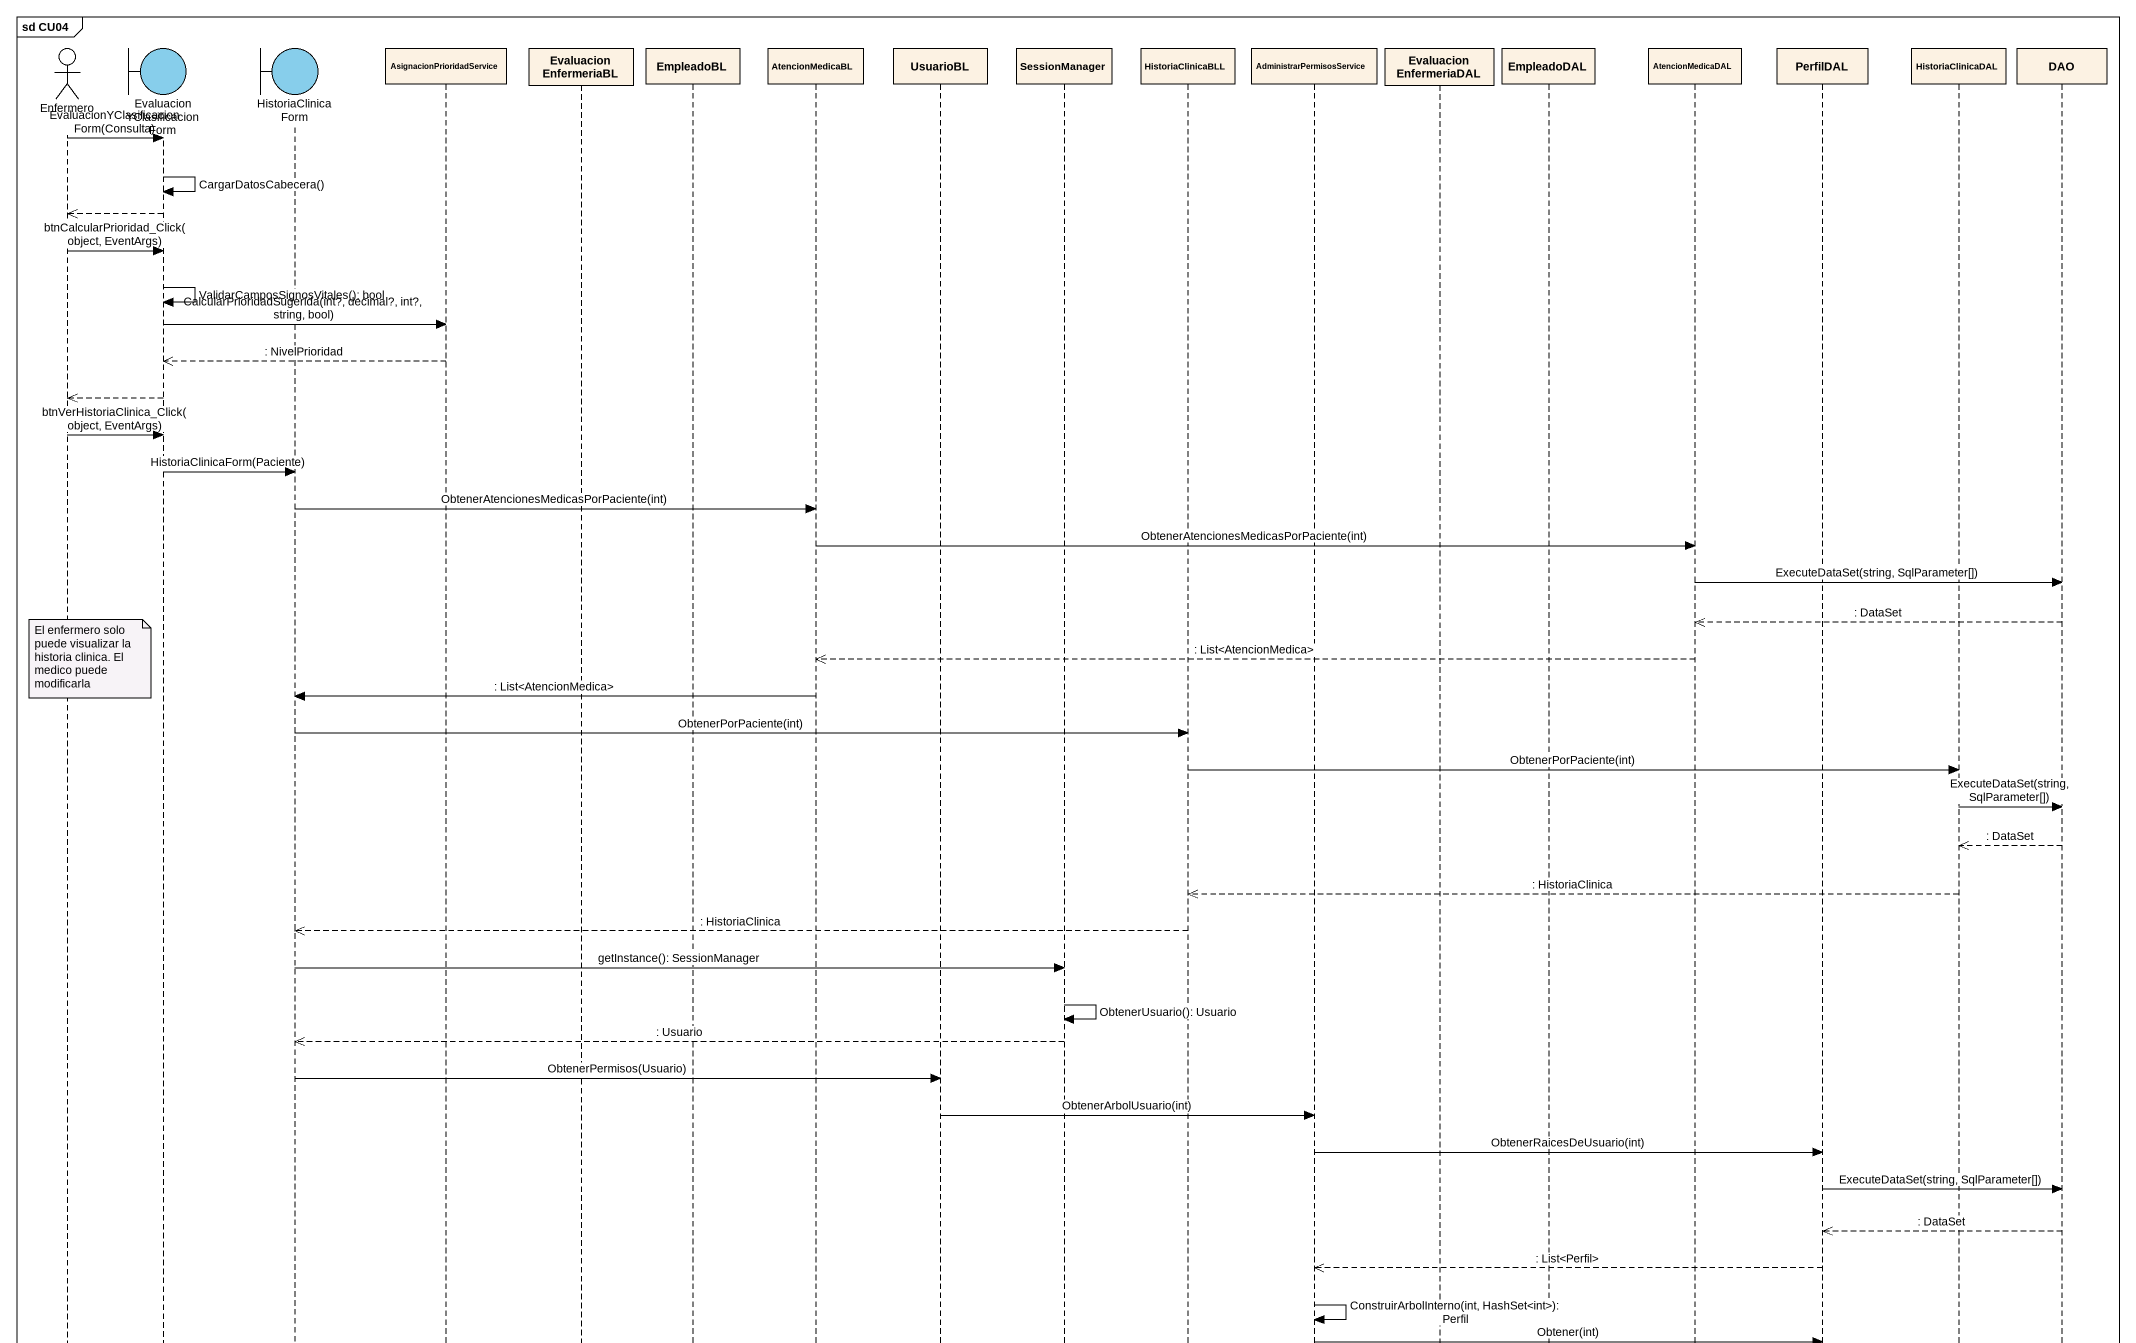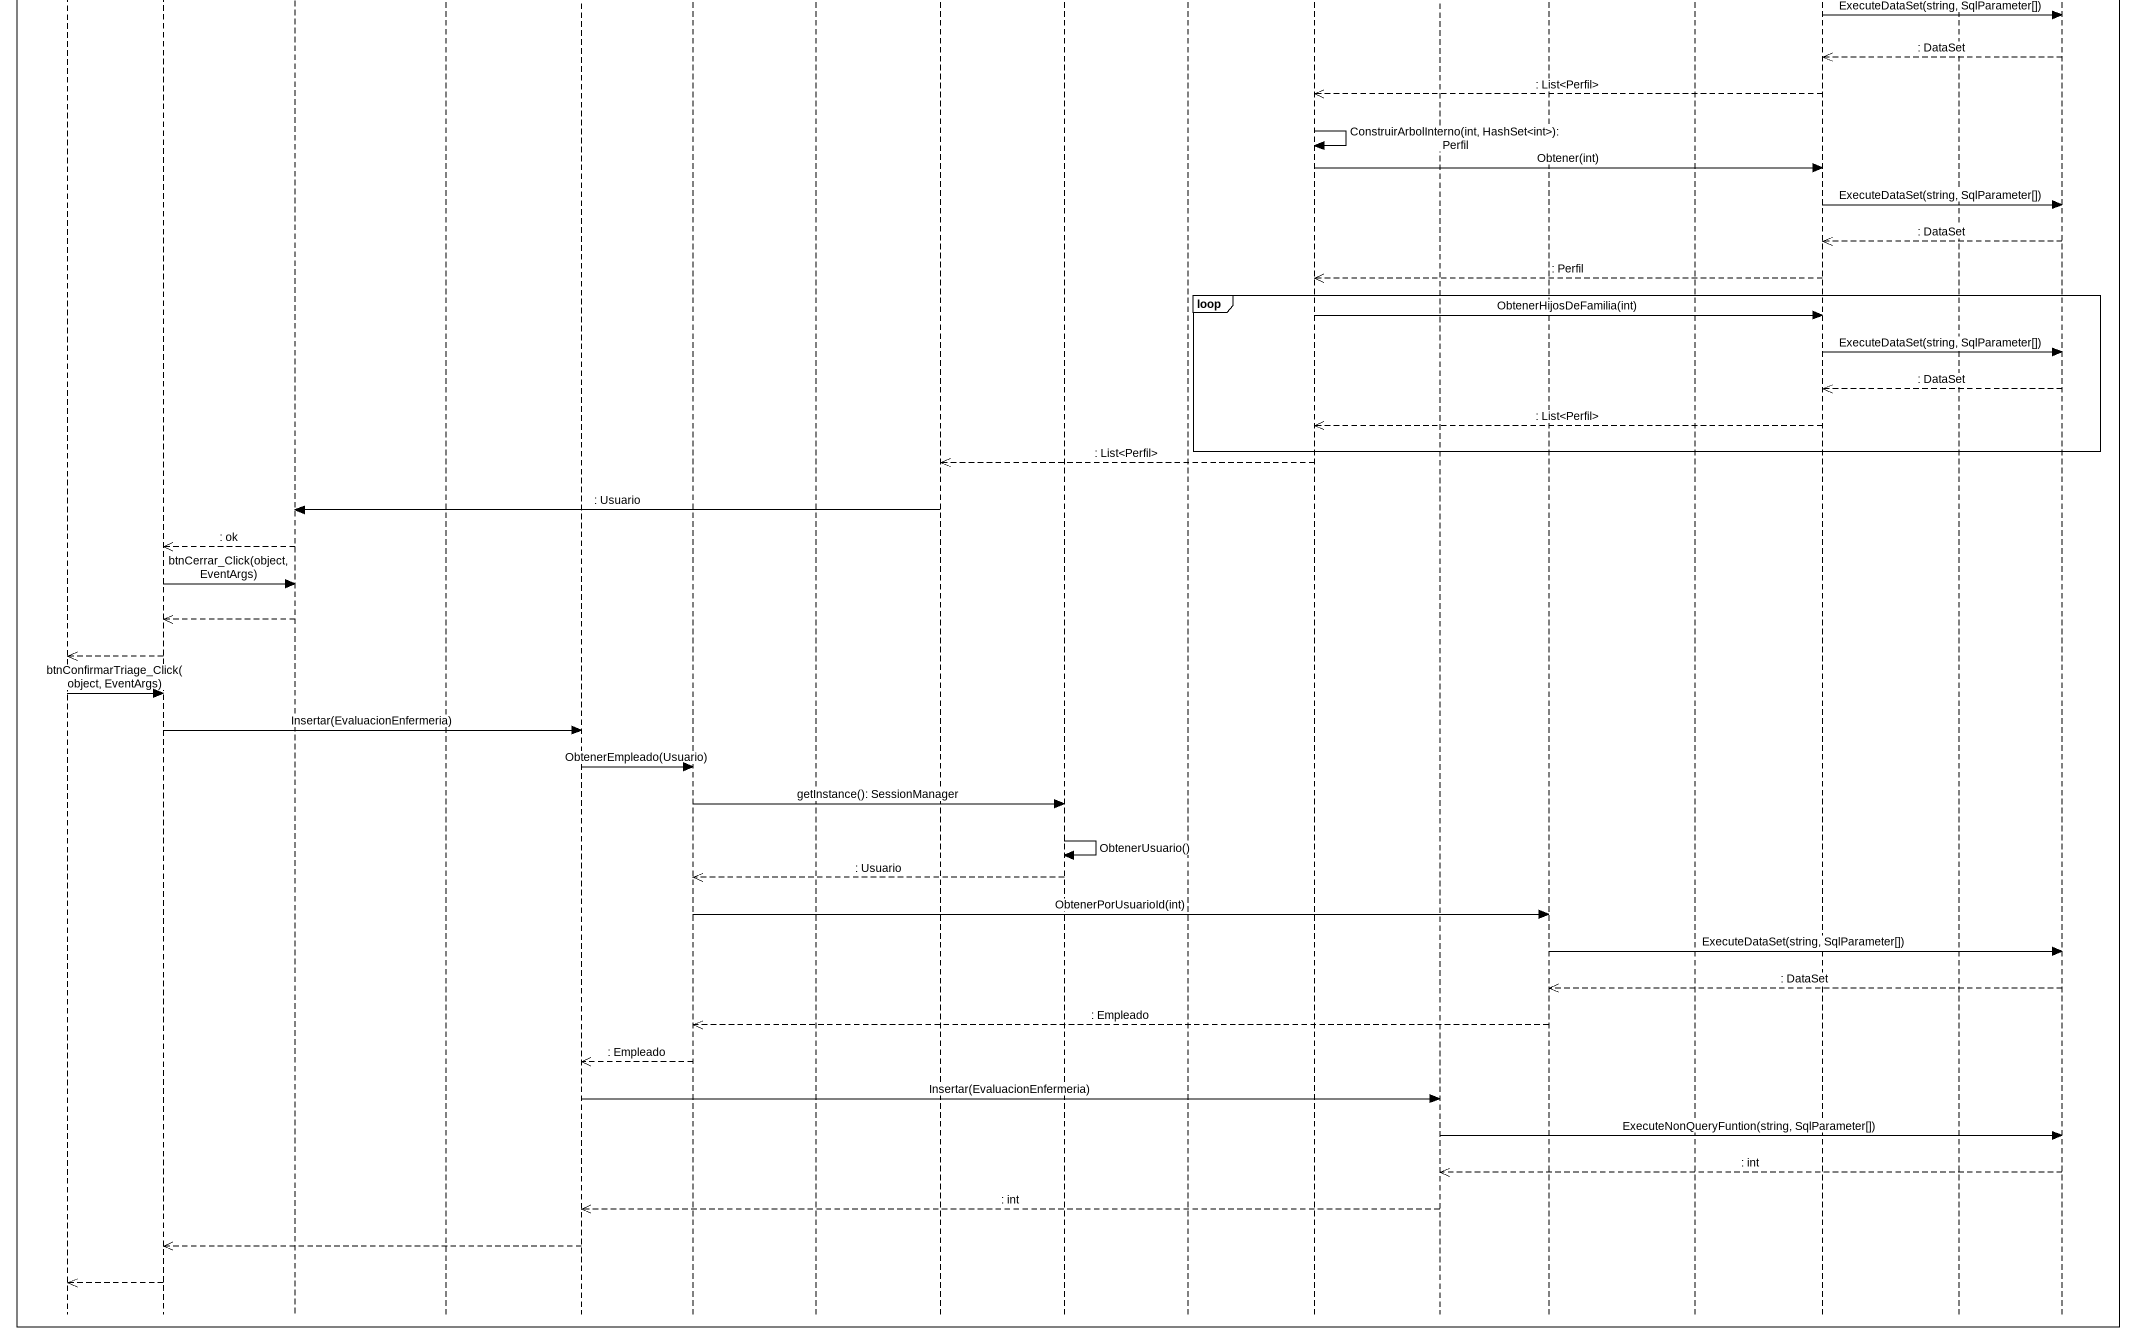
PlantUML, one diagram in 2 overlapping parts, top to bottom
@startuml
mainframe sd CU04
hide footbox
actor Enfermero
boundary EvaluacionYClasificacionForm #87CEEB
boundary HistoriaClinicaForm #87CEEB
participant AsignacionPrioridadService
participant EvaluacionEnfermeriaBL
participant EmpleadoBL
participant AtencionMedicaBL
participant UsuarioBL
participant SessionManager
participant HistoriaClinicaBLL
participant AdministrarPermisosService
participant EvaluacionEnfermeriaDAL
participant EmpleadoDAL
participant AtencionMedicaDAL
participant PerfilDAL
participant HistoriaClinicaDAL
participant DAO

Enfermero -> EvaluacionYClasificacionForm : EvaluacionYClasificacionForm(Consulta)
EvaluacionYClasificacionForm -> EvaluacionYClasificacionForm : CargarDatosCabecera()
EvaluacionYClasificacionForm -->> Enfermero
Enfermero -> EvaluacionYClasificacionForm : btnCalcularPrioridad_Click(object, EventArgs)
EvaluacionYClasificacionForm -> EvaluacionYClasificacionForm : ValidarCamposSignosVitales(): bool
EvaluacionYClasificacionForm -> AsignacionPrioridadService : CalcularPrioridadSugerida(int?, decimal?, int?, string, bool)
AsignacionPrioridadService -->> EvaluacionYClasificacionForm : : NivelPrioridad
EvaluacionYClasificacionForm -->> Enfermero
Enfermero -> EvaluacionYClasificacionForm : btnVerHistoriaClinica_Click(object, EventArgs)
EvaluacionYClasificacionForm -> HistoriaClinicaForm : HistoriaClinicaForm(Paciente)
HistoriaClinicaForm -> AtencionMedicaBL : ObtenerAtencionesMedicasPorPaciente(int)
AtencionMedicaBL -> AtencionMedicaDAL : ObtenerAtencionesMedicasPorPaciente(int)
AtencionMedicaDAL -> DAO : ExecuteDataSet(string, SqlParameter[])
DAO -->> AtencionMedicaDAL : : DataSet
note over Enfermero : El enfermero solo puede visualizar la historia clinica. El medico puede modificarla
AtencionMedicaDAL -->> AtencionMedicaBL : : List<AtencionMedica>
AtencionMedicaBL -> HistoriaClinicaForm : : List<AtencionMedica>
HistoriaClinicaForm -> HistoriaClinicaBLL : ObtenerPorPaciente(int)
HistoriaClinicaBLL -> HistoriaClinicaDAL : ObtenerPorPaciente(int)
HistoriaClinicaDAL -> DAO : ExecuteDataSet(string, SqlParameter[])
DAO -->> HistoriaClinicaDAL : : DataSet
HistoriaClinicaDAL -->> HistoriaClinicaBLL : : HistoriaClinica
HistoriaClinicaBLL -->> HistoriaClinicaForm : : HistoriaClinica
HistoriaClinicaForm -> SessionManager : getInstance(): SessionManager
SessionManager -> SessionManager : ObtenerUsuario(): Usuario
SessionManager -->> HistoriaClinicaForm : : Usuario
HistoriaClinicaForm -> UsuarioBL : ObtenerPermisos(Usuario)
UsuarioBL -> AdministrarPermisosService : ObtenerArbolUsuario(int)
AdministrarPermisosService -> PerfilDAL : ObtenerRaicesDeUsuario(int)
PerfilDAL -> DAO : ExecuteDataSet(string, SqlParameter[])
DAO -->> PerfilDAL : : DataSet
PerfilDAL -->> AdministrarPermisosService : : List<Perfil>
AdministrarPermisosService -> AdministrarPermisosService : ConstruirArbolInterno(int, HashSet<int>): Perfil
AdministrarPermisosService -> PerfilDAL : Obtener(int)
PerfilDAL -> DAO : ExecuteDataSet(string, SqlParameter[])
DAO -->> PerfilDAL : : DataSet
PerfilDAL -->> AdministrarPermisosService : : Perfil
loop
  AdministrarPermisosService -> PerfilDAL : ObtenerHijosDeFamilia(int)
  PerfilDAL -> DAO : ExecuteDataSet(string, SqlParameter[])
  DAO -->> PerfilDAL : : DataSet
  PerfilDAL -->> AdministrarPermisosService : : List<Perfil>
end
AdministrarPermisosService -->> UsuarioBL : : List<Perfil>
UsuarioBL -> HistoriaClinicaForm : : Usuario
HistoriaClinicaForm -->> EvaluacionYClasificacionForm : : ok
EvaluacionYClasificacionForm -> HistoriaClinicaForm : btnCerrar_Click(object, EventArgs)
HistoriaClinicaForm -->> EvaluacionYClasificacionForm
EvaluacionYClasificacionForm -->> Enfermero
Enfermero -> EvaluacionYClasificacionForm : btnConfirmarTriage_Click(object, EventArgs)
EvaluacionYClasificacionForm -> EvaluacionEnfermeriaBL : Insertar(EvaluacionEnfermeria)
EvaluacionEnfermeriaBL -> EmpleadoBL : ObtenerEmpleado(Usuario)
EmpleadoBL -> SessionManager : getInstance(): SessionManager
SessionManager -> SessionManager : ObtenerUsuario()
SessionManager -->> EmpleadoBL : : Usuario
EmpleadoBL -> EmpleadoDAL : ObtenerPorUsuarioId(int)
EmpleadoDAL -> DAO : ExecuteDataSet(string, SqlParameter[])
DAO -->> EmpleadoDAL : : DataSet
EmpleadoDAL -->> EmpleadoBL : : Empleado
EmpleadoBL -->> EvaluacionEnfermeriaBL : : Empleado
EvaluacionEnfermeriaBL -> EvaluacionEnfermeriaDAL : Insertar(EvaluacionEnfermeria)
EvaluacionEnfermeriaDAL -> DAO : ExecuteNonQueryFuntion(string, SqlParameter[])
DAO -->> EvaluacionEnfermeriaDAL : : int
EvaluacionEnfermeriaDAL -->> EvaluacionEnfermeriaBL : : int
EvaluacionEnfermeriaBL -->> EvaluacionYClasificacionForm
EvaluacionYClasificacionForm -->> Enfermero
@enduml
